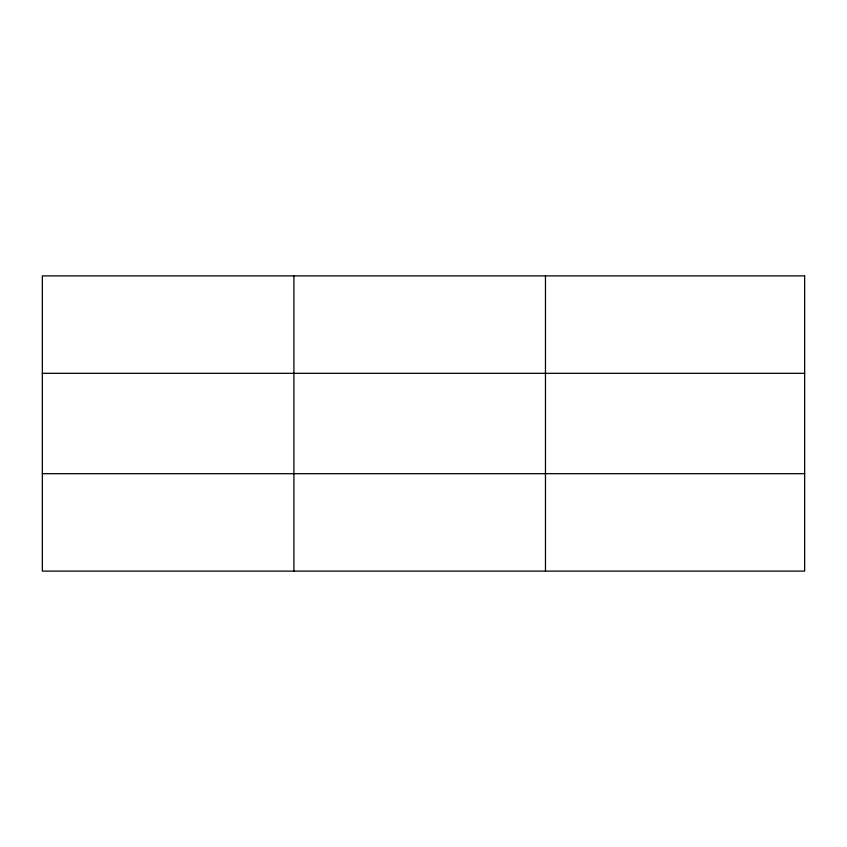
<?xml version="1.0" encoding="UTF-8"?>
<svg xmlns="http://www.w3.org/2000/svg" width="847" height="847" viewBox="0 0 847 847"><rect width="100%" height="100%" fill="white"/><g stroke="black" fill="none" stroke-linecap="round" stroke-linejoin="round"><path stroke-width="1.27" d="M293.909 275.889L293.909 571.111M545.468 275.889L545.468 571.111M42.35 373.315L804.65 373.315M42.35 473.685L804.65 473.685M804.65 275.889L804.65 571.111L42.35 571.111L42.35 275.889L804.65 275.889"/></g></svg>
